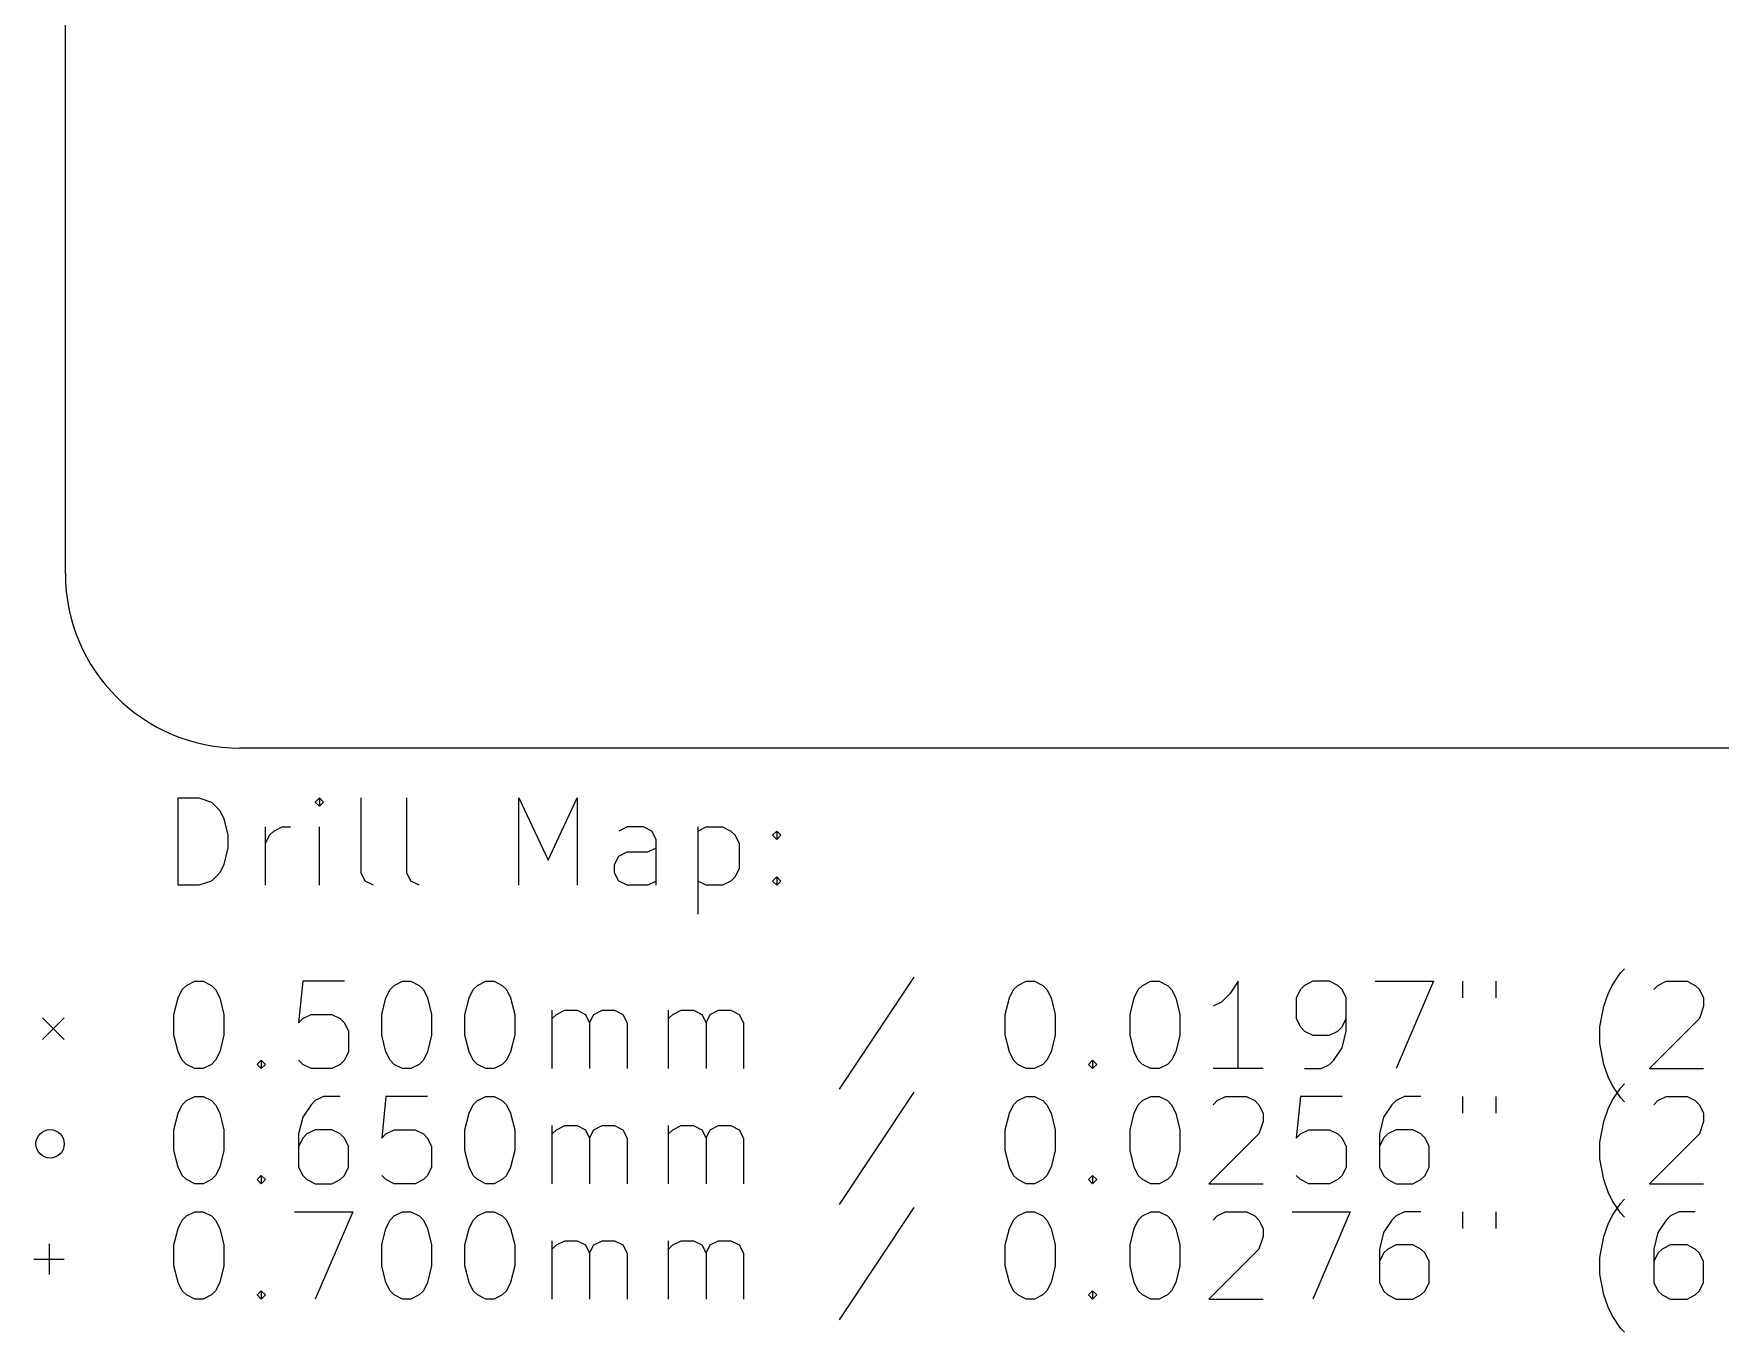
# Model space of a CAD drawing. Extents: x 29.3 to 105, y -113.4 to -30.
# Drawn here: x 29.27 to 67.92, y -113.38 to -83.63 of the extents above; entities that cross this region are included whole.
import ezdxf

# ---------------------------------------------------------------- set-up
doc = ezdxf.new("R2010")
doc.units = 0
doc.layers.add('BLACK', color=7, linetype='CONTINUOUS')

msp = doc.modelspace()

# ---------------------------------------------------------------- linework, layer by layer
at = {"layer": 'BLACK', "linetype": 'CONTINUOUS'}
for p, q in [((30, -96), (30, -34)), ((101, -100), (34, -100)), ((32.582768, -103.139838), (32.582768, -101.139838)), ((32.582768, -101.139838), (33.058958, -101.139838)), ((33.058958, -101.139838), (33.344673, -101.235076)), ((33.344673, -101.235076), (33.535149, -101.425552)), ((35.820863, -101.139838), (35.725625, -101.235076)), ((35.725625, -101.235076), (35.820863, -101.330314)), ((35.916101, -101.235076), (35.820863, -101.139838)), ((35.820863, -101.139838), (35.820863, -101.330314)), ((35.820863, -101.330314), (35.916101, -101.235076)), ((36.773244, -102.854123), (36.773244, -101.139838)), ((37.820863, -102.854123), (37.820863, -101.139838)), ((40.392292, -103.139838), (40.392292, -101.139838)), ((40.392292, -101.139838), (41.058959, -102.568409)), ((41.058959, -102.568409), (41.725625, -101.139838)), ((41.725625, -101.139838), (41.725625, -103.139838)), ((33.535149, -101.425552), (33.630387, -101.616028)), ((33.630387, -101.616028), (33.725625, -101.99698)), ((33.725625, -101.99698), (33.725625, -102.282695)), ((34.582768, -103.139838), (34.582768, -101.806504)), ((34.582768, -102.187457), (34.678006, -101.99698)), ((34.678006, -101.99698), (34.773244, -101.901742)), ((34.773244, -101.901742), (34.96372, -101.806504)), ((34.96372, -101.806504), (35.154197, -101.806504)), ((35.820863, -103.139838), (35.820863, -101.806504)), ((42.868482, -101.806504), (42.678006, -101.901742)), ((43.249435, -101.806504), (42.868482, -101.806504)), ((43.439911, -101.901742), (43.249435, -101.806504)), ((43.535149, -102.092219), (43.439911, -101.901742)), ((44.48753, -101.806504), (44.48753, -103.806504)), ((44.48753, -101.901742), (44.678006, -101.806504)), ((44.678006, -101.806504), (45.058959, -101.806504)), ((45.058959, -101.806504), (45.249435, -101.901742)), ((45.249435, -101.901742), (45.344673, -101.99698)), ((45.344673, -101.99698), (45.439911, -102.187457)), ((46.201816, -101.99698), (46.297054, -101.901742)), ((46.297054, -102.092219), (46.201816, -101.99698)), ((46.297054, -101.901742), (46.392292, -101.99698)), ((46.297054, -101.901742), (46.297054, -102.092219)), ((46.392292, -101.99698), (46.297054, -102.092219)), ((33.725625, -102.282695), (33.630387, -102.663647)), ((42.678006, -102.473171), (42.868482, -102.377933)), ((42.868482, -102.377933), (43.344673, -102.377933)), ((43.344673, -102.377933), (43.535149, -102.282695)), ((43.535149, -103.139838), (43.535149, -102.092219)), ((45.439911, -102.187457), (45.439911, -102.758885)), ((33.630387, -102.663647), (33.535149, -102.854123)), ((42.582768, -102.663647), (42.678006, -102.473171)), ((42.582768, -102.854123), (42.582768, -102.663647)), ((45.439911, -102.758885), (45.344673, -102.949361)), ((33.058958, -103.139838), (32.582768, -103.139838)), ((33.344673, -103.0446), (33.058958, -103.139838)), ((33.535149, -102.854123), (33.344673, -103.0446)), ((36.868482, -103.0446), (36.773244, -102.854123)), ((37.058958, -103.139838), (36.868482, -103.0446)), ((37.916101, -103.0446), (37.820863, -102.854123)), ((38.106577, -103.139838), (37.916101, -103.0446)), ((42.678006, -103.0446), (42.582768, -102.854123)), ((42.868482, -103.139838), (42.678006, -103.0446)), ((43.344673, -103.139838), (42.868482, -103.139838)), ((43.535149, -103.0446), (43.344673, -103.139838)), ((44.678006, -103.139838), (44.48753, -103.0446)), ((45.058959, -103.139838), (44.678006, -103.139838)), ((45.249435, -103.0446), (45.058959, -103.139838)), ((45.344673, -102.949361), (45.249435, -103.0446)), ((46.201816, -103.0446), (46.297054, -102.949361)), ((46.297054, -103.139838), (46.201816, -103.0446)), ((46.297054, -102.949361), (46.392292, -103.0446)), ((46.297054, -102.949361), (46.297054, -103.139838)), ((46.392292, -103.0446), (46.297054, -103.139838)), ((65.63039, -105.149361), (65.725629, -105.054123)), ((32.678006, -105.530314), (32.773244, -105.435076)), ((32.773244, -105.435076), (32.96372, -105.339838)), ((32.96372, -105.339838), (33.154197, -105.339838)), ((33.154197, -105.339838), (33.344673, -105.435076)), ((33.344673, -105.435076), (33.439911, -105.530314)), ((35.439911, -105.339838), (35.344673, -106.292219)), ((36.392292, -105.339838), (35.439911, -105.339838)), ((37.439911, -105.530314), (37.535149, -105.435076)), ((37.535149, -105.435076), (37.725625, -105.339838)), ((37.725625, -105.339838), (37.916102, -105.339838)), ((37.916102, -105.339838), (38.106578, -105.435076)), ((38.106578, -105.435076), (38.201816, -105.530314)), ((39.344673, -105.530314), (39.439911, -105.435076)), ((39.439911, -105.435076), (39.630387, -105.339838)), ((39.630387, -105.339838), (39.820864, -105.339838)), ((39.820864, -105.339838), (40.01134, -105.435076)), ((40.01134, -105.435076), (40.106578, -105.530314)), ((49.439912, -105.2446), (47.725627, -107.816028)), ((51.725627, -105.530314), (51.820865, -105.435076)), ((51.820865, -105.435076), (52.011341, -105.339838)), ((52.011341, -105.339838), (52.201818, -105.339838)), ((52.201818, -105.339838), (52.392294, -105.435076)), ((52.392294, -105.435076), (52.487532, -105.530314)), ((54.58277, -105.530314), (54.678008, -105.435076)), ((54.678008, -105.435076), (54.868484, -105.339838)), ((54.868484, -105.339838), (55.058961, -105.339838)), ((55.058961, -105.339838), (55.249437, -105.435076)), ((55.249437, -105.435076), (55.344675, -105.530314)), ((56.868484, -105.339838), (56.678008, -105.625552)), ((56.868484, -107.339838), (56.868484, -105.339838)), ((58.392294, -105.435076), (58.297056, -105.530314)), ((58.58277, -105.339838), (58.392294, -105.435076)), ((58.963723, -105.339838), (58.58277, -105.339838)), ((59.154199, -105.435076), (58.963723, -105.339838)), ((59.249437, -105.530314), (59.154199, -105.435076)), ((60.011342, -105.339838), (61.344675, -105.339838)), ((61.344675, -105.339838), (60.487532, -107.339838)), ((62.011342, -105.339838), (62.011342, -105.72079)), ((62.773247, -105.339838), (62.773247, -105.72079)), ((65.344676, -105.625552), (65.439914, -105.435076)), ((65.439914, -105.435076), (65.63039, -105.149361)), ((66.392295, -105.530314), (66.487533, -105.435076)), ((66.487533, -105.435076), (66.678009, -105.339838)), ((66.678009, -105.339838), (67.1542, -105.339838)), ((67.1542, -105.339838), (67.344676, -105.435076)), ((67.344676, -105.435076), (67.439914, -105.530314)), ((32.48753, -106.101742), (32.582768, -105.72079)), ((32.582768, -105.72079), (32.678006, -105.530314)), ((33.439911, -105.530314), (33.535149, -105.72079)), ((33.535149, -105.72079), (33.630387, -106.101742)), ((37.249435, -106.101742), (37.344673, -105.72079)), ((37.344673, -105.72079), (37.439911, -105.530314)), ((38.201816, -105.530314), (38.297054, -105.72079)), ((38.297054, -105.72079), (38.392292, -106.101742)), ((39.154197, -106.101742), (39.249435, -105.72079)), ((39.249435, -105.72079), (39.344673, -105.530314)), ((40.106578, -105.530314), (40.201816, -105.72079)), ((40.201816, -105.72079), (40.297054, -106.101742)), ((51.535151, -106.101742), (51.630389, -105.72079)), ((51.630389, -105.72079), (51.725627, -105.530314)), ((52.487532, -105.530314), (52.58277, -105.72079)), ((52.58277, -105.72079), (52.678008, -106.101742)), ((54.392294, -106.101742), (54.487532, -105.72079)), ((54.487532, -105.72079), (54.58277, -105.530314)), ((55.344675, -105.530314), (55.439913, -105.72079)), ((55.439913, -105.72079), (55.535151, -106.101742)), ((56.487532, -105.816028), (56.297056, -105.911266)), ((56.678008, -105.625552), (56.487532, -105.816028)), ((58.297056, -105.530314), (58.201818, -105.72079)), ((58.201818, -105.72079), (58.201818, -106.19698)), ((59.344675, -105.72079), (59.249437, -105.530314)), ((59.344675, -106.482695), (59.344675, -105.72079)), ((65.249438, -105.911266), (65.344676, -105.625552)), ((67.439914, -105.530314), (67.535152, -105.72079)), ((67.535152, -105.72079), (67.535152, -105.911266)), ((29.475, -106.175), (29.975, -106.675)), ((29.975, -106.175), (29.475, -106.675)), ((32.48753, -106.577933), (32.48753, -106.101742)), ((33.630387, -106.101742), (33.630387, -106.577933)), ((35.344673, -106.292219), (35.439911, -106.19698)), ((35.439911, -106.19698), (35.630387, -106.101742)), ((35.630387, -106.101742), (36.106578, -106.101742)), ((36.106578, -106.101742), (36.297054, -106.19698)), ((36.297054, -106.19698), (36.392292, -106.292219)), ((37.249435, -106.577933), (37.249435, -106.101742)), ((38.392292, -106.101742), (38.392292, -106.577933)), ((39.154197, -106.577933), (39.154197, -106.101742)), ((40.297054, -106.101742), (40.297054, -106.577933)), ((41.154197, -107.339838), (41.154197, -106.006504)), ((41.154197, -106.19698), (41.249435, -106.101742)), ((41.249435, -106.101742), (41.439911, -106.006504)), ((41.439911, -106.006504), (41.725626, -106.006504)), ((41.725626, -106.006504), (41.916102, -106.101742)), ((41.916102, -106.101742), (42.01134, -106.292219)), ((42.01134, -106.292219), (42.106578, -106.101742)), ((42.106578, -106.101742), (42.297054, -106.006504)), ((42.297054, -106.006504), (42.582768, -106.006504)), ((42.582768, -106.006504), (42.773245, -106.101742)), ((42.773245, -106.101742), (42.868483, -106.292219)), ((43.820864, -107.339838), (43.820864, -106.006504)), ((43.820864, -106.19698), (43.916102, -106.101742)), ((43.916102, -106.101742), (44.106578, -106.006504)), ((44.106578, -106.006504), (44.392293, -106.006504)), ((44.392293, -106.006504), (44.582769, -106.101742)), ((44.582769, -106.101742), (44.678007, -106.292219)), ((44.678007, -106.292219), (44.773245, -106.101742)), ((44.773245, -106.101742), (44.963721, -106.006504)), ((44.963721, -106.006504), (45.249435, -106.006504)), ((45.249435, -106.006504), (45.439912, -106.101742)), ((45.439912, -106.101742), (45.53515, -106.292219)), ((51.535151, -106.577933), (51.535151, -106.101742)), ((52.678008, -106.101742), (52.678008, -106.577933)), ((54.392294, -106.577933), (54.392294, -106.101742)), ((55.535151, -106.101742), (55.535151, -106.577933)), ((58.201818, -106.19698), (58.297056, -106.387457)), ((59.249437, -106.387457), (59.344675, -106.19698)), ((65.1542, -106.387457), (65.249438, -105.911266)), ((67.439914, -106.19698), (66.297057, -107.339838)), ((67.535152, -105.911266), (67.439914, -106.19698)), ((32.582768, -106.958885), (32.48753, -106.577933)), ((33.630387, -106.577933), (33.535149, -106.958885)), ((36.392292, -106.292219), (36.48753, -106.482695)), ((36.48753, -106.482695), (36.48753, -106.958885)), ((37.344673, -106.958885), (37.249435, -106.577933)), ((38.392292, -106.577933), (38.297054, -106.958885)), ((39.249435, -106.958885), (39.154197, -106.577933)), ((40.297054, -106.577933), (40.201816, -106.958885)), ((42.01134, -106.292219), (42.01134, -107.339838)), ((42.868483, -106.292219), (42.868483, -107.339838)), ((44.678007, -106.292219), (44.678007, -107.339838)), ((45.53515, -106.292219), (45.53515, -107.339838)), ((51.630389, -106.958885), (51.535151, -106.577933)), ((52.678008, -106.577933), (52.58277, -106.958885)), ((54.487532, -106.958885), (54.392294, -106.577933)), ((55.535151, -106.577933), (55.439913, -106.958885)), ((58.297056, -106.387457), (58.392294, -106.482695)), ((58.392294, -106.482695), (58.58277, -106.577933)), ((58.58277, -106.577933), (58.963723, -106.577933)), ((58.963723, -106.577933), (59.154199, -106.482695)), ((59.154199, -106.482695), (59.249437, -106.387457)), ((59.249437, -106.863647), (59.344675, -106.482695)), ((65.1542, -106.768409), (65.1542, -106.387457)), ((32.678006, -107.149361), (32.582768, -106.958885)), ((33.535149, -106.958885), (33.439911, -107.149361)), ((36.48753, -106.958885), (36.392292, -107.149361)), ((37.439911, -107.149361), (37.344673, -106.958885)), ((38.297054, -106.958885), (38.201816, -107.149361)), ((39.344673, -107.149361), (39.249435, -106.958885)), ((40.201816, -106.958885), (40.106578, -107.149361)), ((51.725627, -107.149361), (51.630389, -106.958885)), ((52.58277, -106.958885), (52.487532, -107.149361)), ((54.58277, -107.149361), (54.487532, -106.958885)), ((55.439913, -106.958885), (55.344675, -107.149361)), ((59.058961, -107.149361), (59.249437, -106.863647)), ((65.249438, -107.2446), (65.1542, -106.768409)), ((32.773244, -107.2446), (32.678006, -107.149361)), ((32.96372, -107.339838), (32.773244, -107.2446)), ((33.154197, -107.339838), (32.96372, -107.339838)), ((33.344673, -107.2446), (33.154197, -107.339838)), ((33.439911, -107.149361), (33.344673, -107.2446)), ((34.392292, -107.2446), (34.48753, -107.149361)), ((34.48753, -107.339838), (34.392292, -107.2446)), ((34.48753, -107.149361), (34.582768, -107.2446)), ((34.48753, -107.149361), (34.48753, -107.339838)), ((34.582768, -107.2446), (34.48753, -107.339838)), ((35.439911, -107.2446), (35.344673, -107.149361)), ((35.630387, -107.339838), (35.439911, -107.2446)), ((36.106578, -107.339838), (35.630387, -107.339838)), ((36.297054, -107.2446), (36.106578, -107.339838)), ((36.392292, -107.149361), (36.297054, -107.2446)), ((37.535149, -107.2446), (37.439911, -107.149361)), ((37.725625, -107.339838), (37.535149, -107.2446)), ((37.916102, -107.339838), (37.725625, -107.339838)), ((38.106578, -107.2446), (37.916102, -107.339838)), ((38.201816, -107.149361), (38.106578, -107.2446)), ((39.439911, -107.2446), (39.344673, -107.149361)), ((39.630387, -107.339838), (39.439911, -107.2446)), ((39.820864, -107.339838), (39.630387, -107.339838)), ((40.01134, -107.2446), (39.820864, -107.339838)), ((40.106578, -107.149361), (40.01134, -107.2446)), ((51.820865, -107.2446), (51.725627, -107.149361)), ((52.011341, -107.339838), (51.820865, -107.2446)), ((52.201818, -107.339838), (52.011341, -107.339838)), ((52.392294, -107.2446), (52.201818, -107.339838)), ((52.487532, -107.149361), (52.392294, -107.2446)), ((53.439913, -107.2446), (53.535151, -107.149361)), ((53.535151, -107.339838), (53.439913, -107.2446)), ((53.535151, -107.149361), (53.630389, -107.2446)), ((53.535151, -107.149361), (53.535151, -107.339838)), ((53.630389, -107.2446), (53.535151, -107.339838)), ((54.678008, -107.2446), (54.58277, -107.149361)), ((54.868484, -107.339838), (54.678008, -107.2446)), ((55.058961, -107.339838), (54.868484, -107.339838)), ((55.249437, -107.2446), (55.058961, -107.339838)), ((55.344675, -107.149361), (55.249437, -107.2446)), ((57.439913, -107.339838), (56.297056, -107.339838)), ((58.392294, -107.339838), (58.773246, -107.339838)), ((58.773246, -107.339838), (58.963723, -107.2446)), ((58.963723, -107.2446), (59.058961, -107.149361)), ((65.344676, -107.530314), (65.249438, -107.2446)), ((66.297057, -107.339838), (67.535152, -107.339838)), ((65.439914, -107.72079), (65.344676, -107.530314)), ((65.63039, -108.006504), (65.439914, -107.72079)), ((65.439914, -108.075076), (65.63039, -107.789361)), ((65.63039, -107.789361), (65.725629, -107.694123)), ((32.582768, -108.36079), (32.678006, -108.170314)), ((32.678006, -108.170314), (32.773244, -108.075076)), ((32.773244, -108.075076), (32.96372, -107.979838)), ((32.96372, -107.979838), (33.154197, -107.979838)), ((33.154197, -107.979838), (33.344673, -108.075076)), ((33.344673, -108.075076), (33.439911, -108.170314)), ((33.439911, -108.170314), (33.535149, -108.36079)), ((35.630387, -108.170314), (35.439911, -108.456028)), ((35.725625, -108.075076), (35.630387, -108.170314)), ((35.916101, -107.979838), (35.725625, -108.075076)), ((36.297054, -107.979838), (35.916101, -107.979838)), ((37.344673, -107.979838), (37.249435, -108.932219)), ((38.297054, -107.979838), (37.344673, -107.979838)), ((39.249435, -108.36079), (39.344673, -108.170314)), ((39.344673, -108.170314), (39.439911, -108.075076)), ((39.439911, -108.075076), (39.630387, -107.979838)), ((39.630387, -107.979838), (39.820864, -107.979838)), ((39.820864, -107.979838), (40.01134, -108.075076)), ((40.01134, -108.075076), (40.106578, -108.170314)), ((40.106578, -108.170314), (40.201816, -108.36079)), ((49.439912, -107.8846), (47.725627, -110.456028)), ((51.630389, -108.36079), (51.725627, -108.170314)), ((51.725627, -108.170314), (51.820865, -108.075076)), ((51.820865, -108.075076), (52.011341, -107.979838)), ((52.011341, -107.979838), (52.201818, -107.979838)), ((52.201818, -107.979838), (52.392294, -108.075076)), ((52.392294, -108.075076), (52.487532, -108.170314)), ((52.487532, -108.170314), (52.58277, -108.36079)), ((54.487532, -108.36079), (54.58277, -108.170314)), ((54.58277, -108.170314), (54.678008, -108.075076)), ((54.678008, -108.075076), (54.868484, -107.979838)), ((54.868484, -107.979838), (55.058961, -107.979838)), ((55.058961, -107.979838), (55.249437, -108.075076)), ((55.249437, -108.075076), (55.344675, -108.170314)), ((55.344675, -108.170314), (55.439913, -108.36079)), ((56.297056, -108.170314), (56.392294, -108.075076)), ((56.392294, -108.075076), (56.58277, -107.979838)), ((56.58277, -107.979838), (57.058961, -107.979838)), ((57.058961, -107.979838), (57.249437, -108.075076)), ((57.249437, -108.075076), (57.344675, -108.170314)), ((57.344675, -108.170314), (57.439913, -108.36079)), ((58.297056, -107.979838), (58.201818, -108.932219)), ((59.249437, -107.979838), (58.297056, -107.979838)), ((60.392294, -108.170314), (60.201818, -108.456028)), ((60.487532, -108.075076), (60.392294, -108.170314)), ((60.678008, -107.979838), (60.487532, -108.075076)), ((61.058961, -107.979838), (60.678008, -107.979838)), ((62.011342, -107.979838), (62.011342, -108.36079)), ((62.773247, -107.979838), (62.773247, -108.36079)), ((65.344676, -108.265552), (65.439914, -108.075076)), ((65.725629, -108.101742), (65.63039, -108.006504)), ((66.392295, -108.170314), (66.487533, -108.075076)), ((66.487533, -108.075076), (66.678009, -107.979838)), ((66.678009, -107.979838), (67.1542, -107.979838)), ((67.1542, -107.979838), (67.344676, -108.075076)), ((67.344676, -108.075076), (67.439914, -108.170314)), ((67.439914, -108.170314), (67.535152, -108.36079)), ((32.48753, -108.741742), (32.582768, -108.36079)), ((33.535149, -108.36079), (33.630387, -108.741742)), ((35.439911, -108.456028), (35.344673, -108.83698)), ((39.154197, -108.741742), (39.249435, -108.36079)), ((40.201816, -108.36079), (40.297054, -108.741742)), ((51.535151, -108.741742), (51.630389, -108.36079)), ((52.58277, -108.36079), (52.678008, -108.741742)), ((54.392294, -108.741742), (54.487532, -108.36079)), ((55.439913, -108.36079), (55.535151, -108.741742)), ((57.439913, -108.551266), (57.344675, -108.83698)), ((57.439913, -108.36079), (57.439913, -108.551266)), ((60.201818, -108.456028), (60.10658, -108.83698)), ((65.1542, -109.027457), (65.249438, -108.551266)), ((65.249438, -108.551266), (65.344676, -108.265552)), ((67.535152, -108.551266), (67.439914, -108.83698)), ((67.535152, -108.36079), (67.535152, -108.551266)), ((32.48753, -109.217933), (32.48753, -108.741742)), ((33.630387, -108.741742), (33.630387, -109.217933)), ((35.344673, -108.83698), (35.344673, -109.598885)), ((35.439911, -108.932219), (35.344673, -109.122695)), ((35.535149, -108.83698), (35.439911, -108.932219)), ((35.725625, -108.741742), (35.535149, -108.83698)), ((36.106578, -108.741742), (35.725625, -108.741742)), ((36.297054, -108.83698), (36.106578, -108.741742)), ((36.392292, -108.932219), (36.297054, -108.83698)), ((36.48753, -109.122695), (36.392292, -108.932219)), ((37.249435, -108.932219), (37.344673, -108.83698)), ((37.344673, -108.83698), (37.535149, -108.741742)), ((37.535149, -108.741742), (38.01134, -108.741742)), ((38.01134, -108.741742), (38.201816, -108.83698)), ((38.201816, -108.83698), (38.297054, -108.932219)), ((38.297054, -108.932219), (38.392292, -109.122695)), ((39.154197, -109.217933), (39.154197, -108.741742)), ((40.297054, -108.741742), (40.297054, -109.217933)), ((41.154197, -109.979838), (41.154197, -108.646504)), ((41.154197, -108.83698), (41.249435, -108.741742)), ((41.249435, -108.741742), (41.439911, -108.646504)), ((41.439911, -108.646504), (41.725626, -108.646504)), ((41.725626, -108.646504), (41.916102, -108.741742)), ((41.916102, -108.741742), (42.01134, -108.932219)), ((42.01134, -108.932219), (42.106578, -108.741742)), ((42.01134, -108.932219), (42.01134, -109.979838)), ((42.106578, -108.741742), (42.297054, -108.646504)), ((42.297054, -108.646504), (42.582768, -108.646504)), ((42.582768, -108.646504), (42.773245, -108.741742)), ((42.773245, -108.741742), (42.868483, -108.932219)), ((42.868483, -108.932219), (42.868483, -109.979838)), ((43.820864, -109.979838), (43.820864, -108.646504)), ((43.820864, -108.83698), (43.916102, -108.741742)), ((43.916102, -108.741742), (44.106578, -108.646504)), ((44.106578, -108.646504), (44.392293, -108.646504)), ((44.392293, -108.646504), (44.582769, -108.741742)), ((44.582769, -108.741742), (44.678007, -108.932219)), ((44.678007, -108.932219), (44.773245, -108.741742)), ((44.678007, -108.932219), (44.678007, -109.979838)), ((44.773245, -108.741742), (44.963721, -108.646504)), ((44.963721, -108.646504), (45.249435, -108.646504)), ((45.249435, -108.646504), (45.439912, -108.741742)), ((45.439912, -108.741742), (45.53515, -108.932219)), ((45.53515, -108.932219), (45.53515, -109.979838)), ((51.535151, -109.217933), (51.535151, -108.741742)), ((52.678008, -108.741742), (52.678008, -109.217933)), ((54.392294, -109.217933), (54.392294, -108.741742)), ((55.535151, -108.741742), (55.535151, -109.217933)), ((57.344675, -108.83698), (56.201818, -109.979838)), ((58.201818, -108.932219), (58.297056, -108.83698)), ((58.297056, -108.83698), (58.487532, -108.741742)), ((58.487532, -108.741742), (58.963723, -108.741742)), ((58.963723, -108.741742), (59.154199, -108.83698)), ((59.154199, -108.83698), (59.249437, -108.932219)), ((59.249437, -108.932219), (59.344675, -109.122695)), ((60.10658, -108.83698), (60.10658, -109.598885)), ((60.201818, -108.932219), (60.10658, -109.122695)), ((60.297056, -108.83698), (60.201818, -108.932219)), ((60.487532, -108.741742), (60.297056, -108.83698)), ((60.868485, -108.741742), (60.487532, -108.741742)), ((61.058961, -108.83698), (60.868485, -108.741742)), ((61.154199, -108.932219), (61.058961, -108.83698)), ((61.249437, -109.122695), (61.154199, -108.932219)), ((67.439914, -108.83698), (66.297057, -109.979838)), ((32.582768, -109.598885), (32.48753, -109.217933)), ((33.630387, -109.217933), (33.535149, -109.598885)), ((36.48753, -109.598885), (36.48753, -109.122695)), ((38.392292, -109.122695), (38.392292, -109.598885)), ((39.249435, -109.598885), (39.154197, -109.217933)), ((40.297054, -109.217933), (40.201816, -109.598885)), ((51.630389, -109.598885), (51.535151, -109.217933)), ((52.678008, -109.217933), (52.58277, -109.598885)), ((54.487532, -109.598885), (54.392294, -109.217933)), ((55.535151, -109.217933), (55.439913, -109.598885)), ((59.344675, -109.122695), (59.344675, -109.598885)), ((61.249437, -109.598885), (61.249437, -109.122695)), ((65.1542, -109.408409), (65.1542, -109.027457)), ((32.678006, -109.789361), (32.582768, -109.598885)), ((33.535149, -109.598885), (33.439911, -109.789361)), ((35.344673, -109.598885), (35.439911, -109.789361)), ((36.392292, -109.789361), (36.48753, -109.598885)), ((38.392292, -109.598885), (38.297054, -109.789361)), ((39.344673, -109.789361), (39.249435, -109.598885)), ((40.201816, -109.598885), (40.106578, -109.789361)), ((51.725627, -109.789361), (51.630389, -109.598885)), ((52.58277, -109.598885), (52.487532, -109.789361)), ((54.58277, -109.789361), (54.487532, -109.598885)), ((55.439913, -109.598885), (55.344675, -109.789361)), ((59.344675, -109.598885), (59.249437, -109.789361)), ((60.10658, -109.598885), (60.201818, -109.789361)), ((61.154199, -109.789361), (61.249437, -109.598885)), ((65.249438, -109.8846), (65.1542, -109.408409)), ((32.773244, -109.8846), (32.678006, -109.789361)), ((32.96372, -109.979838), (32.773244, -109.8846)), ((33.154197, -109.979838), (32.96372, -109.979838)), ((33.344673, -109.8846), (33.154197, -109.979838)), ((33.439911, -109.789361), (33.344673, -109.8846)), ((34.392292, -109.8846), (34.48753, -109.789361)), ((34.48753, -109.979838), (34.392292, -109.8846)), ((34.48753, -109.789361), (34.582768, -109.8846)), ((34.48753, -109.789361), (34.48753, -109.979838)), ((34.582768, -109.8846), (34.48753, -109.979838)), ((35.439911, -109.789361), (35.535149, -109.8846)), ((35.535149, -109.8846), (35.725625, -109.979838)), ((35.725625, -109.979838), (36.106578, -109.979838)), ((36.106578, -109.979838), (36.297054, -109.8846)), ((36.297054, -109.8846), (36.392292, -109.789361)), ((37.344673, -109.8846), (37.249435, -109.789361)), ((37.535149, -109.979838), (37.344673, -109.8846)), ((38.01134, -109.979838), (37.535149, -109.979838)), ((38.201816, -109.8846), (38.01134, -109.979838)), ((38.297054, -109.789361), (38.201816, -109.8846)), ((39.439911, -109.8846), (39.344673, -109.789361)), ((39.630387, -109.979838), (39.439911, -109.8846)), ((39.820864, -109.979838), (39.630387, -109.979838)), ((40.01134, -109.8846), (39.820864, -109.979838)), ((40.106578, -109.789361), (40.01134, -109.8846)), ((51.820865, -109.8846), (51.725627, -109.789361)), ((52.011341, -109.979838), (51.820865, -109.8846)), ((52.201818, -109.979838), (52.011341, -109.979838)), ((52.392294, -109.8846), (52.201818, -109.979838)), ((52.487532, -109.789361), (52.392294, -109.8846)), ((53.439913, -109.8846), (53.535151, -109.789361)), ((53.535151, -109.979838), (53.439913, -109.8846)), ((53.535151, -109.789361), (53.630389, -109.8846)), ((53.535151, -109.789361), (53.535151, -109.979838)), ((53.630389, -109.8846), (53.535151, -109.979838)), ((54.678008, -109.8846), (54.58277, -109.789361)), ((54.868484, -109.979838), (54.678008, -109.8846)), ((55.058961, -109.979838), (54.868484, -109.979838)), ((55.249437, -109.8846), (55.058961, -109.979838)), ((55.344675, -109.789361), (55.249437, -109.8846)), ((56.201818, -109.979838), (57.439913, -109.979838)), ((58.297056, -109.8846), (58.201818, -109.789361)), ((58.487532, -109.979838), (58.297056, -109.8846)), ((58.963723, -109.979838), (58.487532, -109.979838)), ((59.154199, -109.8846), (58.963723, -109.979838)), ((59.249437, -109.789361), (59.154199, -109.8846)), ((60.201818, -109.789361), (60.297056, -109.8846)), ((60.297056, -109.8846), (60.487532, -109.979838)), ((60.487532, -109.979838), (60.868485, -109.979838)), ((60.868485, -109.979838), (61.058961, -109.8846)), ((61.058961, -109.8846), (61.154199, -109.789361)), ((65.344676, -110.170314), (65.249438, -109.8846)), ((66.297057, -109.979838), (67.535152, -109.979838)), ((65.439914, -110.36079), (65.344676, -110.170314)), ((65.63039, -110.646504), (65.439914, -110.36079)), ((65.439914, -110.715076), (65.63039, -110.429361)), ((65.63039, -110.429361), (65.725629, -110.334123)), ((32.582768, -111.00079), (32.678006, -110.810314)), ((32.678006, -110.810314), (32.773244, -110.715076)), ((32.773244, -110.715076), (32.96372, -110.619838)), ((32.96372, -110.619838), (33.154197, -110.619838)), ((33.154197, -110.619838), (33.344673, -110.715076)), ((33.344673, -110.715076), (33.439911, -110.810314)), ((33.439911, -110.810314), (33.535149, -111.00079)), ((35.249435, -110.619838), (36.582768, -110.619838)), ((36.582768, -110.619838), (35.725625, -112.619838)), ((37.344673, -111.00079), (37.439911, -110.810314)), ((37.439911, -110.810314), (37.535149, -110.715076)), ((37.535149, -110.715076), (37.725625, -110.619838)), ((37.725625, -110.619838), (37.916102, -110.619838)), ((37.916102, -110.619838), (38.106578, -110.715076)), ((38.106578, -110.715076), (38.201816, -110.810314)), ((38.201816, -110.810314), (38.297054, -111.00079)), ((39.249435, -111.00079), (39.344673, -110.810314)), ((39.344673, -110.810314), (39.439911, -110.715076)), ((39.439911, -110.715076), (39.630387, -110.619838)), ((39.630387, -110.619838), (39.820864, -110.619838)), ((39.820864, -110.619838), (40.01134, -110.715076)), ((40.01134, -110.715076), (40.106578, -110.810314)), ((40.106578, -110.810314), (40.201816, -111.00079)), ((49.439912, -110.5246), (47.725627, -113.096028)), ((51.630389, -111.00079), (51.725627, -110.810314)), ((51.725627, -110.810314), (51.820865, -110.715076)), ((51.820865, -110.715076), (52.011341, -110.619838)), ((52.011341, -110.619838), (52.201818, -110.619838)), ((52.201818, -110.619838), (52.392294, -110.715076)), ((52.392294, -110.715076), (52.487532, -110.810314)), ((52.487532, -110.810314), (52.58277, -111.00079)), ((54.487532, -111.00079), (54.58277, -110.810314)), ((54.58277, -110.810314), (54.678008, -110.715076)), ((54.678008, -110.715076), (54.868484, -110.619838)), ((54.868484, -110.619838), (55.058961, -110.619838)), ((55.058961, -110.619838), (55.249437, -110.715076)), ((55.249437, -110.715076), (55.344675, -110.810314)), ((55.344675, -110.810314), (55.439913, -111.00079)), ((56.297056, -110.810314), (56.392294, -110.715076)), ((56.392294, -110.715076), (56.58277, -110.619838)), ((56.58277, -110.619838), (57.058961, -110.619838)), ((57.058961, -110.619838), (57.249437, -110.715076)), ((57.249437, -110.715076), (57.344675, -110.810314)), ((57.344675, -110.810314), (57.439913, -111.00079)), ((58.10658, -110.619838), (59.439913, -110.619838)), ((59.439913, -110.619838), (58.58277, -112.619838)), ((60.392294, -110.810314), (60.201818, -111.096028)), ((60.487532, -110.715076), (60.392294, -110.810314)), ((60.678008, -110.619838), (60.487532, -110.715076)), ((61.058961, -110.619838), (60.678008, -110.619838)), ((62.011342, -110.619838), (62.011342, -111.00079)), ((62.773247, -110.619838), (62.773247, -111.00079)), ((65.344676, -110.905552), (65.439914, -110.715076)), ((65.725629, -110.741742), (65.63039, -110.646504)), ((66.678009, -110.810314), (66.487533, -111.096028)), ((66.773247, -110.715076), (66.678009, -110.810314)), ((66.963723, -110.619838), (66.773247, -110.715076)), ((67.344676, -110.619838), (66.963723, -110.619838)), ((32.48753, -111.381742), (32.582768, -111.00079)), ((33.535149, -111.00079), (33.630387, -111.381742)), ((37.249435, -111.381742), (37.344673, -111.00079)), ((38.297054, -111.00079), (38.392292, -111.381742)), ((39.154197, -111.381742), (39.249435, -111.00079)), ((40.201816, -111.00079), (40.297054, -111.381742)), ((51.535151, -111.381742), (51.630389, -111.00079)), ((52.58277, -111.00079), (52.678008, -111.381742)), ((54.392294, -111.381742), (54.487532, -111.00079)), ((55.439913, -111.00079), (55.535151, -111.381742)), ((57.439913, -111.191266), (57.344675, -111.47698)), ((57.439913, -111.00079), (57.439913, -111.191266)), ((60.201818, -111.096028), (60.10658, -111.47698)), ((65.1542, -111.667457), (65.249438, -111.191266)), ((65.249438, -111.191266), (65.344676, -110.905552)), ((66.487533, -111.096028), (66.392295, -111.47698)), ((29.625, -111.355), (29.625, -112.055)), ((32.48753, -111.857933), (32.48753, -111.381742)), ((33.630387, -111.381742), (33.630387, -111.857933)), ((37.249435, -111.857933), (37.249435, -111.381742)), ((38.392292, -111.381742), (38.392292, -111.857933)), ((39.154197, -111.857933), (39.154197, -111.381742)), ((40.297054, -111.381742), (40.297054, -111.857933)), ((41.154197, -112.619838), (41.154197, -111.286504)), ((41.154197, -111.47698), (41.249435, -111.381742)), ((41.249435, -111.381742), (41.439911, -111.286504)), ((41.439911, -111.286504), (41.725626, -111.286504)), ((41.725626, -111.286504), (41.916102, -111.381742)), ((41.916102, -111.381742), (42.01134, -111.572219)), ((42.01134, -111.572219), (42.106578, -111.381742)), ((42.01134, -111.572219), (42.01134, -112.619838)), ((42.106578, -111.381742), (42.297054, -111.286504)), ((42.297054, -111.286504), (42.582768, -111.286504)), ((42.582768, -111.286504), (42.773245, -111.381742)), ((42.773245, -111.381742), (42.868483, -111.572219)), ((42.868483, -111.572219), (42.868483, -112.619838)), ((43.820864, -112.619838), (43.820864, -111.286504)), ((43.820864, -111.47698), (43.916102, -111.381742)), ((43.916102, -111.381742), (44.106578, -111.286504)), ((44.106578, -111.286504), (44.392293, -111.286504)), ((44.392293, -111.286504), (44.582769, -111.381742)), ((44.582769, -111.381742), (44.678007, -111.572219)), ((44.678007, -111.572219), (44.773245, -111.381742)), ((44.678007, -111.572219), (44.678007, -112.619838)), ((44.773245, -111.381742), (44.963721, -111.286504)), ((44.963721, -111.286504), (45.249435, -111.286504)), ((45.249435, -111.286504), (45.439912, -111.381742)), ((45.439912, -111.381742), (45.53515, -111.572219)), ((45.53515, -111.572219), (45.53515, -112.619838)), ((51.535151, -111.857933), (51.535151, -111.381742)), ((52.678008, -111.381742), (52.678008, -111.857933)), ((54.392294, -111.857933), (54.392294, -111.381742)), ((55.535151, -111.381742), (55.535151, -111.857933)), ((57.344675, -111.47698), (56.201818, -112.619838)), ((60.10658, -111.47698), (60.10658, -112.238885)), ((60.201818, -111.572219), (60.10658, -111.762695)), ((60.297056, -111.47698), (60.201818, -111.572219)), ((60.487532, -111.381742), (60.297056, -111.47698)), ((60.868485, -111.381742), (60.487532, -111.381742)), ((61.058961, -111.47698), (60.868485, -111.381742)), ((61.154199, -111.572219), (61.058961, -111.47698)), ((61.249437, -111.762695), (61.154199, -111.572219)), ((65.1542, -112.048409), (65.1542, -111.667457)), ((66.392295, -111.47698), (66.392295, -112.238885)), ((66.487533, -111.572219), (66.392295, -111.762695)), ((66.582771, -111.47698), (66.487533, -111.572219)), ((66.773247, -111.381742), (66.582771, -111.47698)), ((67.1542, -111.381742), (66.773247, -111.381742)), ((67.344676, -111.47698), (67.1542, -111.381742)), ((67.439914, -111.572219), (67.344676, -111.47698)), ((67.535152, -111.762695), (67.439914, -111.572219)), ((29.275, -111.705), (29.975, -111.705)), ((32.582768, -112.238885), (32.48753, -111.857933)), ((33.630387, -111.857933), (33.535149, -112.238885)), ((37.344673, -112.238885), (37.249435, -111.857933)), ((38.392292, -111.857933), (38.297054, -112.238885)), ((39.249435, -112.238885), (39.154197, -111.857933)), ((40.297054, -111.857933), (40.201816, -112.238885)), ((51.630389, -112.238885), (51.535151, -111.857933)), ((52.678008, -111.857933), (52.58277, -112.238885)), ((54.487532, -112.238885), (54.392294, -111.857933)), ((55.535151, -111.857933), (55.439913, -112.238885)), ((61.249437, -112.238885), (61.249437, -111.762695)), ((65.249438, -112.5246), (65.1542, -112.048409)), ((67.535152, -112.238885), (67.535152, -111.762695)), ((32.678006, -112.429361), (32.582768, -112.238885)), ((32.773244, -112.5246), (32.678006, -112.429361)), ((33.439911, -112.429361), (33.344673, -112.5246)), ((33.535149, -112.238885), (33.439911, -112.429361)), ((34.392292, -112.5246), (34.48753, -112.429361)), ((34.48753, -112.429361), (34.582768, -112.5246)), ((34.48753, -112.429361), (34.48753, -112.619838)), ((37.439911, -112.429361), (37.344673, -112.238885)), ((37.535149, -112.5246), (37.439911, -112.429361)), ((38.201816, -112.429361), (38.106578, -112.5246)), ((38.297054, -112.238885), (38.201816, -112.429361)), ((39.344673, -112.429361), (39.249435, -112.238885)), ((39.439911, -112.5246), (39.344673, -112.429361)), ((40.106578, -112.429361), (40.01134, -112.5246)), ((40.201816, -112.238885), (40.106578, -112.429361)), ((51.725627, -112.429361), (51.630389, -112.238885)), ((51.820865, -112.5246), (51.725627, -112.429361)), ((52.487532, -112.429361), (52.392294, -112.5246)), ((52.58277, -112.238885), (52.487532, -112.429361)), ((53.439913, -112.5246), (53.535151, -112.429361)), ((53.535151, -112.429361), (53.630389, -112.5246)), ((53.535151, -112.429361), (53.535151, -112.619838)), ((54.58277, -112.429361), (54.487532, -112.238885)), ((54.678008, -112.5246), (54.58277, -112.429361)), ((55.344675, -112.429361), (55.249437, -112.5246)), ((55.439913, -112.238885), (55.344675, -112.429361)), ((60.10658, -112.238885), (60.201818, -112.429361)), ((60.201818, -112.429361), (60.297056, -112.5246)), ((61.058961, -112.5246), (61.154199, -112.429361)), ((61.154199, -112.429361), (61.249437, -112.238885)), ((66.392295, -112.238885), (66.487533, -112.429361)), ((66.487533, -112.429361), (66.582771, -112.5246)), ((67.344676, -112.5246), (67.439914, -112.429361)), ((67.439914, -112.429361), (67.535152, -112.238885)), ((32.96372, -112.619838), (32.773244, -112.5246)), ((33.154197, -112.619838), (32.96372, -112.619838)), ((33.344673, -112.5246), (33.154197, -112.619838)), ((34.48753, -112.619838), (34.392292, -112.5246)), ((34.582768, -112.5246), (34.48753, -112.619838)), ((37.725625, -112.619838), (37.535149, -112.5246)), ((37.916102, -112.619838), (37.725625, -112.619838)), ((38.106578, -112.5246), (37.916102, -112.619838)), ((39.630387, -112.619838), (39.439911, -112.5246)), ((39.820864, -112.619838), (39.630387, -112.619838)), ((40.01134, -112.5246), (39.820864, -112.619838)), ((52.011341, -112.619838), (51.820865, -112.5246)), ((52.201818, -112.619838), (52.011341, -112.619838)), ((52.392294, -112.5246), (52.201818, -112.619838)), ((53.535151, -112.619838), (53.439913, -112.5246)), ((53.630389, -112.5246), (53.535151, -112.619838)), ((54.868484, -112.619838), (54.678008, -112.5246)), ((55.058961, -112.619838), (54.868484, -112.619838)), ((55.249437, -112.5246), (55.058961, -112.619838)), ((56.201818, -112.619838), (57.439913, -112.619838)), ((60.297056, -112.5246), (60.487532, -112.619838)), ((60.487532, -112.619838), (60.868485, -112.619838)), ((60.868485, -112.619838), (61.058961, -112.5246)), ((65.344676, -112.810314), (65.249438, -112.5246)), ((65.439914, -113.00079), (65.344676, -112.810314)), ((66.582771, -112.5246), (66.773247, -112.619838)), ((66.773247, -112.619838), (67.1542, -112.619838)), ((67.1542, -112.619838), (67.344676, -112.5246)), ((65.63039, -113.286504), (65.439914, -113.00079)), ((65.725629, -113.381742), (65.63039, -113.286504))]:
    msp.add_line(p, q, dxfattribs=at)
at = {"layer": 'BLACK'}
msp.add_circle((29.65, -109.065), 0.325, dxfattribs=at)
msp.add_arc((34, -96), 4, -180, -90, dxfattribs=at)

doc.saveas('drawing.dxf')
